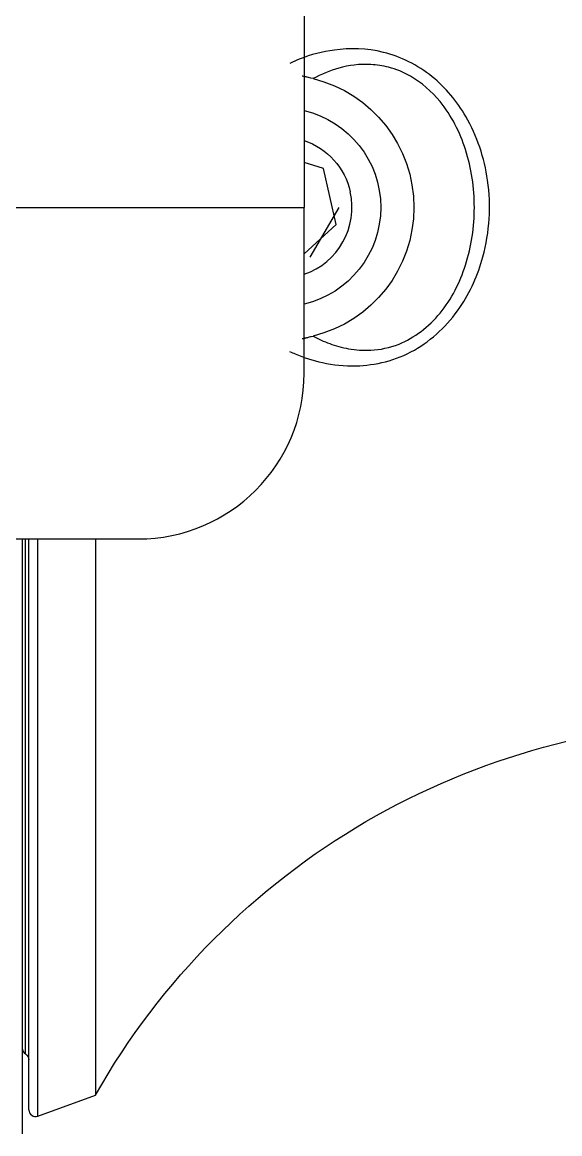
# Model space of a CAD drawing. Header units: millimetres. Extents: x 89860 to 502050, y -351975 to 882300.
# Drawn here: x 363078.8 to 363124.7, y -276679 to -276584.2 of the extents above; entities that cross this region are included whole.
import ezdxf

# ---------------------------------------------------------------- set-up
doc = ezdxf.new("R2010")
doc.units = ezdxf.units.MM
doc.header["$LTSCALE"] = 150
doc.layers.add('-----20 General Symbol', color=3, linetype='Continuous')
doc.layers.add('-----29 Cable Schedule', color=1, linetype='Continuous')

# ---------------------------------------------------------------- blocks, each defined once
blk = doc.blocks.new('A$C93139d4c')
at = {"layer": '-----20 General Symbol'}
for p, q in [((-30694.29, -18409.19), (-30694.29, -18600)), ((-30690.97, -18593.37), (-30694.29, -18592.33)), ((-30688.84, -18602.94), (-30690.97, -18593.37)), ((-31309.22, -18600), (-30694.29, -18600)), ((-30694.29, -18628.29), (-30694.29, -18600)), ((-30688.39, -18600), (-30693.29, -18608.49)), ((-30694.29, -18607.94), (-30688.84, -18602.94)), ((-30694.29, -18607.94), (-30688.84, -18602.94)), ((-31198.78, -18656.58), (-30722.58, -18656.58)), ((-30742.38, -18656.58), (-30742.38, -18758.06)), ((-30741.82, -18744.44), (-30741.82, -18656.59)), ((-30741.25, -18753.98), (-30741.25, -18656.58)), ((-30739.73, -18755.05), (-30739.73, -18656.58)), ((-30729.9, -18656.58), (-30729.9, -18751.47)), ((-30739.73, -18755.05), (-30729.9, -18751.47))]:
    blk.add_line(p, q, dxfattribs=at)
for centre, radius, start, end in [((-30698.19, -18600), 22.63, 76.1395, 80.0667), ((-30698.19, -18600), 12.07, 288.863, 12.5517), ((-30698.19, -18600), 22.63, 279.9334, 283.8607), ((-30722.58, -18628.29), 28.29, 270, 0), ((-30741.25, -18743.46), 1.13, 180, 240), ((-30740.12, -18753.98), 1.13, 180, 290)]:
    blk.add_arc(centre, radius, start, end, dxfattribs=at)
at = {"layer": '-----20 General Symbol', "extrusion": (0, 0, -1)}
for radius, start, end in [(22.63, 103.8605, 256.1393), (12.07, 108.8639, 167.4483)]:
    blk.add_arc((30698.19, -18600), radius, start, end, dxfattribs=at)
at = {"layer": '-----20 General Symbol', "extrusion": (6.12303e-17, 0, -1)}
for centre, radius, start, end in [((30698.19, -18600), 16.97, 103.2975, 180), ((30698.19, -18600), 16.97, 180, 256.7025), ((30620.37, -18813.64), 125.94, 29.5834, 90), ((30742.38, -18745.42), 1.13, 120, 180)]:
    blk.add_arc(centre, radius, start, end, dxfattribs=at)
at = {"layer": '-----20 General Symbol'}
for points, knots in [([(-30696.76, -18624.58), (-30696.45, -18624.73), (-30694.68, -18625.53), (-30691.02, -18626.68), (-30684.31, -18627.45), (-30675.32, -18625.37), (-30667.39, -18617.81), (-30662.83, -18607.46), (-30662.13, -18595.8), (-30665.73, -18584.93), (-30672.29, -18576.98), (-30680.77, -18572.88), (-30688.65, -18572.77), (-30693.78, -18574.11), (-30696.16, -18575.16), (-30696.73, -18575.43)], [0, 0, 0, 0, 0.012186, 0.068482, 0.132357, 0.236592, 0.335624, 0.422258, 0.542066, 0.647146, 0.728888, 0.818915, 0.908571, 0.977705, 1, 1, 1, 1]), ([(-30692.77, -18621.97), (-30691.84, -18622.43), (-30689.94, -18623.36), (-30686.65, -18624.25), (-30682.69, -18624.55), (-30677.03, -18623.44), (-30670.48, -18618.43), (-30666.19, -18609.76), (-30664.76, -18600), (-30666.19, -18590.23), (-30670.18, -18582.26), (-30675.37, -18577.72), (-30679.63, -18576.02), (-30683.86, -18575.41), (-30688.37, -18575.97), (-30691.35, -18577.36), (-30692.77, -18578.03)], [0, 0, 0, 0, 0.043737, 0.089326, 0.138638, 0.197987, 0.294665, 0.393665, 0.499701, 0.60576, 0.704753, 0.777141, 0.823846, 0.86167, 0.93388, 1, 1, 1, 1]), ([(-30692.77, -18578.03), (-30693.3, -18577.9), (-30693.93, -18577.75), (-30694.54, -18577.62), (-30694.64, -18577.6)], [0, 0, 0, 0, 0.842015, 1, 1, 1, 1]), ([(-30694.64, -18622.4), (-30694.41, -18622.36), (-30693.79, -18622.22), (-30693.16, -18622.07), (-30692.77, -18621.97)], [0, 0, 0, 0, 0.377183, 1, 1, 1, 1])]:
    blk.add_open_spline(points, degree=3, knots=knots, dxfattribs=at)

msp = doc.modelspace()

# ---------------------------------------------------------------- block references
at = {"layer": '-----29 Cable Schedule', "xscale": 0.5, "yscale": 0.5, "zscale": 0.5}
msp.add_blockref('A$C93139d4c', (378450, -267300), dxfattribs=at)

doc.saveas('drawing.dxf')
